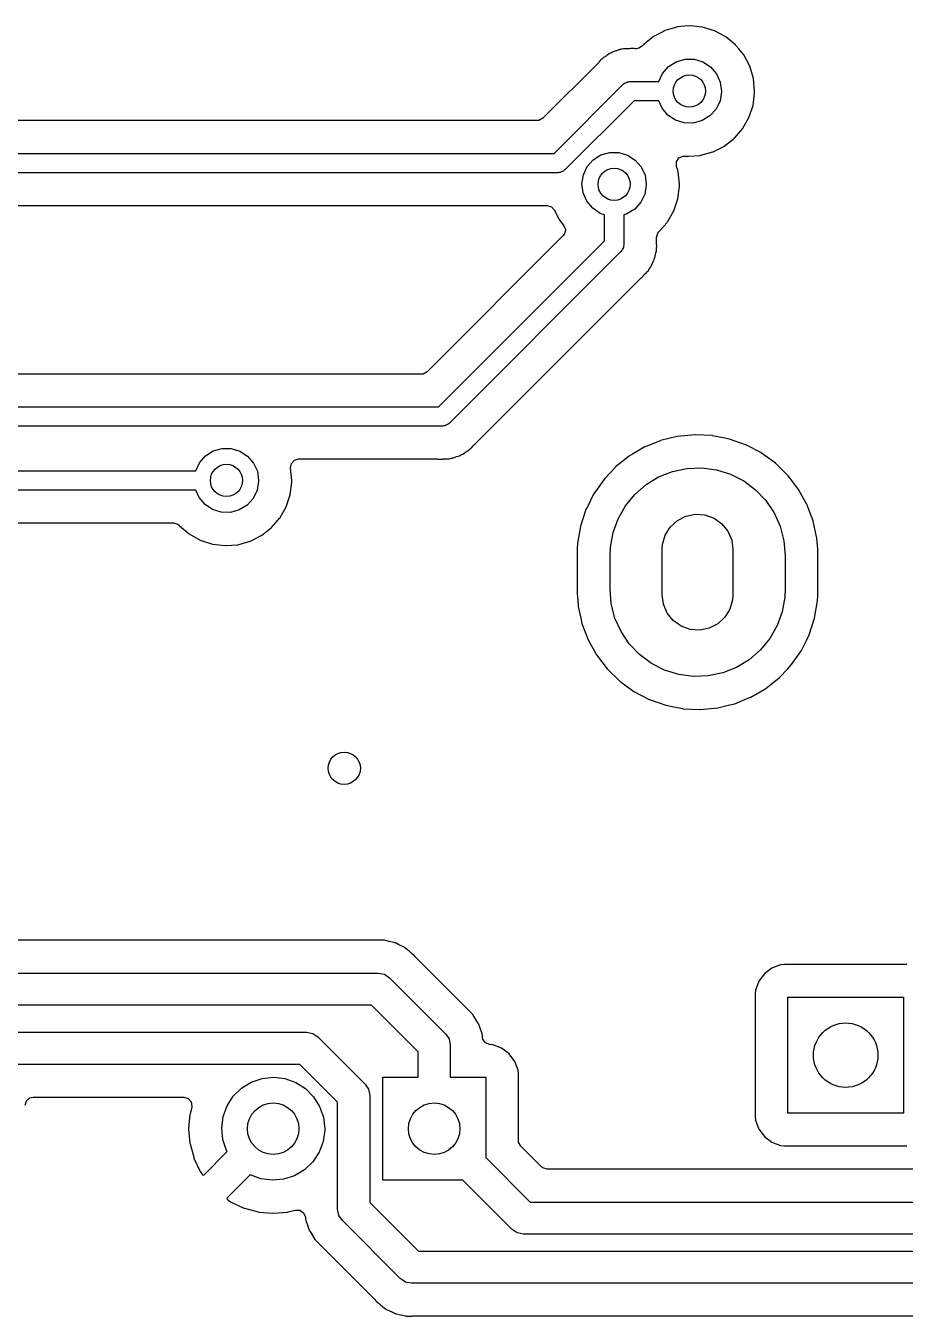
# Model space of a CAD drawing. Extents: x 123 to 292, y -246 to -33.
# Drawn here: x 217.69 to 231.34, y -225.3 to -205.26 of the extents above; entities that cross this region are included whole.
import ezdxf

# ---------------------------------------------------------------- set-up
doc = ezdxf.new("R2010")
doc.units = 0
doc.layers.add('BLACK', color=7, linetype='CONTINUOUS')

msp = doc.modelspace()

# ---------------------------------------------------------------- linework, layer by layer
at = {"layer": 'BLACK', "linetype": 'CONTINUOUS'}
for p, q in [((227.556, -205.362), (227.436, -205.425)), ((227.605, -205.337), (227.556, -205.362)), ((227.611, -205.334), (227.605, -205.337)), ((227.605, -205.337), (227.605, -205.337)), ((227.689, -205.311), (227.611, -205.334)), ((227.795, -205.28), (227.689, -205.311)), ((227.801, -205.278), (227.795, -205.28)), ((227.795, -205.28), (227.795, -205.28)), ((227.807, -205.277), (227.801, -205.278)), ((227.915, -205.268), (227.807, -205.277)), ((227.807, -205.277), (227.807, -205.277)), ((227.997, -205.26), (227.915, -205.268)), ((228.004, -205.261), (227.997, -205.26)), ((228.188, -205.28), (228.004, -205.261)), ((228.004, -205.261), (228.004, -205.261)), ((228.194, -205.281), (228.188, -205.28)), ((228.188, -205.28), (228.188, -205.28)), ((228.383, -205.339), (228.194, -205.281)), ((228.557, -205.433), (228.383, -205.339)), ((227.264, -205.57), (227.205, -205.609)), ((227.277, -205.554), (227.264, -205.57)), ((227.281, -205.549), (227.277, -205.554)), ((227.436, -205.425), (227.281, -205.549)), ((228.562, -205.437), (228.557, -205.433)), ((228.705, -205.555), (228.562, -205.437)), ((228.562, -205.437), (228.562, -205.437)), ((228.709, -205.559), (228.705, -205.555)), ((228.713, -205.564), (228.709, -205.559)), ((228.757, -205.618), (228.713, -205.564)), ((228.713, -205.564), (228.713, -205.564)), ((226.631, -205.777), (226.614, -205.79)), ((226.646, -205.764), (226.631, -205.777)), ((226.662, -205.749), (226.646, -205.764)), ((226.668, -205.745), (226.662, -205.749)), ((226.701, -205.725), (226.668, -205.745)), ((226.668, -205.745), (226.668, -205.745)), ((226.711, -205.719), (226.701, -205.725)), ((226.715, -205.716), (226.711, -205.719)), ((226.749, -205.692), (226.715, -205.716)), ((226.769, -205.684), (226.749, -205.692)), ((226.786, -205.675), (226.769, -205.684)), ((226.805, -205.664), (226.786, -205.675)), ((226.849, -205.651), (226.805, -205.664)), ((226.86, -205.648), (226.849, -205.651)), ((226.896, -205.633), (226.86, -205.648)), ((226.903, -205.631), (226.896, -205.633)), ((226.896, -205.633), (226.896, -205.633)), ((226.911, -205.63), (226.903, -205.631)), ((226.918, -205.629), (226.911, -205.63)), ((226.911, -205.63), (226.911, -205.63)), ((226.925, -205.628), (226.918, -205.629)), ((226.944, -205.624), (226.925, -205.628)), ((226.965, -205.618), (226.944, -205.624)), ((227.011, -205.616), (226.965, -205.618)), ((227.023, -205.615), (227.011, -205.616)), ((227.027, -205.615), (227.023, -205.615)), ((227.056, -205.615), (227.027, -205.615)), ((227.06, -205.615), (227.056, -205.615)), ((227.076, -205.614), (227.06, -205.615)), ((227.131, -205.613), (227.076, -205.614)), ((227.139, -205.614), (227.131, -205.613)), ((227.15, -205.615), (227.139, -205.614)), ((227.139, -205.614), (227.139, -205.614)), ((227.168, -205.615), (227.15, -205.615)), ((227.205, -205.609), (227.168, -205.615)), ((227.786, -205.817), (227.923, -205.778)), ((227.923, -205.778), (228.064, -205.779)), ((228.064, -205.779), (228.2, -205.82)), ((228.834, -205.713), (228.757, -205.618)), ((228.927, -205.887), (228.834, -205.713)), ((226.577, -205.834), (225.715, -206.696)), ((226.585, -205.825), (226.577, -205.834)), ((226.607, -205.798), (226.585, -205.825)), ((226.614, -205.79), (226.607, -205.798)), ((227.572, -205.999), (227.666, -205.893)), ((227.666, -205.893), (227.786, -205.817)), ((228.2, -205.82), (228.319, -205.897)), ((228.319, -205.897), (228.412, -206.004)), ((228.984, -206.077), (228.927, -205.887)), ((225.889, -207.241), (226.962, -206.167)), ((226.962, -206.167), (226.979, -206.157)), ((226.979, -206.157), (226.993, -206.143)), ((226.993, -206.143), (227.012, -206.138)), ((227.012, -206.138), (227.03, -206.129)), ((227.03, -206.129), (227.049, -206.129)), ((227.049, -206.129), (227.068, -206.123)), ((227.068, -206.123), (227.514, -206.123)), ((227.514, -206.123), (227.572, -205.999)), ((228.412, -206.004), (228.47, -206.133)), ((228.47, -206.133), (228.49, -206.273)), ((229.004, -206.273), (228.984, -206.077)), ((228.49, -206.286), (228.467, -206.425)), ((228.49, -206.273), (228.49, -206.286)), ((228.979, -206.498), (229.003, -206.302)), ((229.003, -206.302), (229.004, -206.273)), ((227.131, -206.423), (226.057, -207.497)), ((227.516, -206.423), (227.131, -206.423)), ((227.566, -206.538), (227.516, -206.423)), ((227.657, -206.646), (227.566, -206.538)), ((228.405, -206.553), (228.31, -206.658)), ((228.467, -206.425), (228.405, -206.553)), ((228.916, -206.686), (228.979, -206.498)), ((225.626, -206.732), (216.125, -206.732)), ((225.653, -206.73), (225.626, -206.732)), ((225.715, -206.696), (225.653, -206.73)), ((227.775, -206.725), (227.657, -206.646)), ((227.91, -206.767), (227.775, -206.725)), ((228.052, -206.77), (227.91, -206.767)), ((228.189, -206.732), (228.052, -206.77)), ((228.31, -206.658), (228.189, -206.732)), ((228.818, -206.858), (228.916, -206.686)), ((228.689, -207.007), (228.818, -206.858)), ((228.362, -207.215), (228.528, -207.132)), ((228.528, -207.132), (228.533, -207.129)), ((228.528, -207.132), (228.528, -207.132)), ((228.533, -207.129), (228.689, -207.007)), ((206.343, -207.241), (225.889, -207.241)), ((226.404, -207.447), (226.498, -207.34)), ((226.498, -207.34), (226.618, -207.265)), ((226.618, -207.265), (226.754, -207.226)), ((226.754, -207.226), (226.896, -207.227)), ((226.896, -207.227), (227.032, -207.267)), ((227.032, -207.267), (227.151, -207.344)), ((227.151, -207.344), (227.243, -207.452)), ((227.791, -207.372), (227.829, -207.312)), ((227.792, -207.443), (227.791, -207.372)), ((227.829, -207.312), (227.893, -207.282)), ((227.893, -207.282), (227.927, -207.282)), ((227.927, -207.282), (227.959, -207.285)), ((227.959, -207.285), (227.969, -207.287)), ((227.969, -207.287), (227.975, -207.286)), ((227.975, -207.286), (228.16, -207.272)), ((227.975, -207.286), (227.975, -207.286)), ((228.16, -207.272), (228.166, -207.271)), ((228.16, -207.272), (228.16, -207.272)), ((228.166, -207.271), (228.357, -207.218)), ((228.357, -207.218), (228.362, -207.215)), ((228.362, -207.215), (228.362, -207.215)), ((225.951, -207.541), (206.344, -207.541)), ((225.97, -207.536), (225.951, -207.541)), ((225.99, -207.536), (225.97, -207.536)), ((226.007, -207.526), (225.99, -207.536)), ((226.026, -207.521), (226.007, -207.526)), ((226.04, -207.507), (226.026, -207.521)), ((226.057, -207.497), (226.04, -207.507)), ((226.322, -207.715), (226.344, -207.575)), ((226.344, -207.575), (226.404, -207.447)), ((227.243, -207.452), (227.302, -207.581)), ((227.302, -207.581), (227.322, -207.721)), ((227.81, -207.503), (227.792, -207.443)), ((227.816, -207.524), (227.81, -207.503)), ((227.835, -207.721), (227.816, -207.524)), ((226.34, -207.856), (226.322, -207.715)), ((227.322, -207.733), (227.298, -207.873)), ((227.322, -207.721), (227.322, -207.733)), ((227.81, -207.946), (227.835, -207.749)), ((227.835, -207.749), (227.835, -207.721)), ((226.398, -207.985), (226.34, -207.856)), ((227.298, -207.873), (227.237, -208.001)), ((227.748, -208.133), (227.81, -207.946)), ((206.689, -208.049), (225.78, -208.049)), ((225.78, -208.049), (225.848, -208.07)), ((225.848, -208.07), (225.892, -208.118)), ((225.892, -208.118), (225.958, -208.247)), ((226.489, -208.094), (226.398, -207.985)), ((226.607, -208.172), (226.489, -208.094)), ((226.672, -208.193), (226.607, -208.172)), ((227.021, -208.18), (226.972, -208.193)), ((227.141, -208.106), (227.021, -208.18)), ((227.237, -208.001), (227.141, -208.106)), ((227.65, -208.305), (227.748, -208.133)), ((225.958, -208.247), (225.97, -208.27)), ((225.97, -208.27), (226.011, -208.322)), ((226.011, -208.322), (226.038, -208.356)), ((226.038, -208.356), (226.065, -208.422)), ((226.672, -208.599), (226.672, -208.193)), ((226.972, -208.193), (226.972, -208.661)), ((227.521, -208.455), (227.638, -208.32)), ((227.638, -208.32), (227.646, -208.31)), ((227.646, -208.31), (227.65, -208.305)), ((227.646, -208.31), (227.646, -208.31)), ((226.028, -208.523), (223.919, -210.633)), ((226.052, -208.491), (226.028, -208.523)), ((226.065, -208.422), (226.052, -208.491)), ((227.48, -208.547), (227.501, -208.479)), ((227.48, -208.624), (227.48, -208.547)), ((227.501, -208.479), (227.518, -208.457)), ((227.518, -208.457), (227.521, -208.455)), ((224.093, -211.178), (226.672, -208.599)), ((226.928, -208.767), (224.261, -211.434)), ((226.938, -208.75), (226.928, -208.767)), ((226.952, -208.736), (226.938, -208.75)), ((226.957, -208.717), (226.952, -208.736)), ((226.967, -208.7), (226.957, -208.717)), ((226.972, -208.661), (226.967, -208.68)), ((226.967, -208.68), (226.967, -208.7)), ((227.469, -208.789), (227.479, -208.752)), ((227.479, -208.752), (227.48, -208.744)), ((227.481, -208.636), (227.48, -208.624)), ((227.48, -208.723), (227.482, -208.703)), ((227.48, -208.744), (227.48, -208.723)), ((227.485, -208.682), (227.481, -208.636)), ((227.482, -208.703), (227.484, -208.69)), ((227.484, -208.69), (227.485, -208.682)), ((227.396, -208.992), (227.412, -208.956)), ((227.412, -208.956), (227.417, -208.946)), ((227.417, -208.946), (227.435, -208.912)), ((227.435, -208.912), (227.439, -208.905)), ((227.435, -208.912), (227.435, -208.912)), ((227.439, -208.905), (227.444, -208.885)), ((227.444, -208.885), (227.451, -208.866)), ((227.451, -208.866), (227.459, -208.846)), ((227.459, -208.846), (227.467, -208.801)), ((227.467, -208.801), (227.469, -208.789)), ((224.647, -211.767), (227.23, -209.185)), ((227.23, -209.185), (227.238, -209.177)), ((227.238, -209.177), (227.245, -209.172)), ((227.238, -209.177), (227.238, -209.177)), ((227.245, -209.172), (227.294, -209.121)), ((227.294, -209.121), (227.296, -209.118)), ((227.296, -209.118), (227.317, -209.097)), ((227.317, -209.097), (227.32, -209.094)), ((227.32, -209.094), (227.327, -209.085)), ((227.327, -209.085), (227.354, -209.057)), ((227.354, -209.057), (227.359, -209.051)), ((227.359, -209.051), (227.363, -209.044)), ((227.363, -209.044), (227.369, -209.032)), ((227.369, -209.032), (227.38, -209.016)), ((227.38, -209.016), (227.388, -209.005)), ((227.388, -209.005), (227.393, -208.999)), ((227.393, -208.999), (227.396, -208.992)), ((223.83, -210.669), (206.844, -210.669)), ((223.857, -210.667), (223.83, -210.669)), ((223.919, -210.633), (223.857, -210.667)), ((206.495, -211.178), (224.093, -211.178)), ((224.155, -211.478), (206.496, -211.478)), ((224.174, -211.473), (224.155, -211.478)), ((224.194, -211.473), (224.174, -211.473)), ((224.211, -211.463), (224.194, -211.473)), ((224.23, -211.458), (224.211, -211.463)), ((224.244, -211.444), (224.23, -211.458)), ((224.261, -211.434), (224.244, -211.444)), ((224.609, -211.812), (224.639, -211.776)), ((224.639, -211.776), (224.647, -211.767)), ((227.538, -211.703), (227.295, -211.801)), ((227.542, -211.701), (227.538, -211.703)), ((227.538, -211.703), (227.538, -211.703)), ((227.671, -211.67), (227.542, -211.701)), ((227.801, -211.638), (227.671, -211.67)), ((227.806, -211.637), (227.801, -211.638)), ((227.801, -211.638), (227.801, -211.638)), ((228.075, -211.611), (227.806, -211.637)), ((228.08, -211.611), (228.075, -211.611)), ((228.342, -211.624), (228.08, -211.611)), ((228.08, -211.611), (228.08, -211.611)), ((228.346, -211.624), (228.342, -211.624)), ((228.342, -211.624), (228.342, -211.624)), ((228.351, -211.625), (228.346, -211.624)), ((228.514, -211.658), (228.351, -211.625)), ((228.351, -211.625), (228.351, -211.625)), ((228.612, -211.677), (228.514, -211.658)), ((228.686, -211.703), (228.612, -211.677)), ((228.864, -211.766), (228.686, -211.703)), ((228.868, -211.767), (228.864, -211.766)), ((228.864, -211.766), (228.864, -211.766)), ((229.108, -211.893), (228.868, -211.767)), ((220.384, -212.044), (220.478, -211.938)), ((220.478, -211.938), (220.598, -211.862)), ((220.598, -211.862), (220.734, -211.823)), ((220.734, -211.823), (220.876, -211.824)), ((220.876, -211.824), (221.012, -211.865)), ((221.012, -211.865), (221.131, -211.942)), ((221.131, -211.942), (221.223, -212.049)), ((221.859, -212.004), (221.922, -211.986)), ((221.922, -211.986), (224.073, -211.986)), ((224.073, -211.986), (224.085, -211.987)), ((224.085, -211.987), (224.085, -211.987)), ((224.085, -211.987), (224.093, -211.989)), ((224.093, -211.989), (224.163, -211.987)), ((224.163, -211.987), (224.167, -211.986)), ((224.167, -211.986), (224.196, -211.986)), ((224.196, -211.986), (224.201, -211.986)), ((224.201, -211.986), (224.213, -211.985)), ((224.213, -211.985), (224.259, -211.984)), ((224.259, -211.984), (224.279, -211.978)), ((224.279, -211.978), (224.299, -211.974)), ((224.299, -211.974), (224.306, -211.973)), ((224.306, -211.973), (224.312, -211.972)), ((224.312, -211.972), (224.32, -211.971)), ((224.312, -211.972), (224.312, -211.972)), ((224.32, -211.971), (224.327, -211.968)), ((224.327, -211.968), (224.363, -211.954)), ((224.327, -211.968), (224.327, -211.968)), ((224.363, -211.954), (224.374, -211.95)), ((224.374, -211.95), (224.419, -211.937)), ((224.419, -211.937), (224.437, -211.926)), ((224.437, -211.926), (224.455, -211.918)), ((224.455, -211.918), (224.475, -211.91)), ((224.475, -211.91), (224.512, -211.882)), ((224.512, -211.882), (224.522, -211.876)), ((224.522, -211.876), (224.555, -211.856)), ((224.555, -211.856), (224.562, -211.852)), ((224.555, -211.856), (224.555, -211.856)), ((224.562, -211.852), (224.577, -211.837)), ((224.577, -211.837), (224.592, -211.824)), ((224.592, -211.824), (224.603, -211.817)), ((224.603, -211.817), (224.609, -211.812)), ((227.057, -211.94), (226.845, -212.109)), ((227.069, -211.933), (227.057, -211.94)), ((227.109, -211.91), (227.069, -211.933)), ((227.291, -211.803), (227.109, -211.91)), ((227.295, -211.801), (227.291, -211.803)), ((229.112, -211.896), (229.108, -211.893)), ((229.284, -212.022), (229.112, -211.896)), ((205.497, -212.169), (220.326, -212.169)), ((220.326, -212.169), (220.384, -212.044)), ((221.223, -212.049), (221.282, -212.178)), ((221.282, -212.178), (221.302, -212.319)), ((221.797, -212.125), (221.81, -212.055)), ((221.816, -212.319), (221.797, -212.125)), ((221.81, -212.055), (221.859, -212.004)), ((226.842, -212.113), (226.679, -212.287)), ((226.845, -212.109), (226.842, -212.113)), ((227.513, -212.266), (227.727, -212.181)), ((227.727, -212.181), (227.952, -212.134)), ((227.952, -212.134), (228.182, -212.126)), ((228.182, -212.126), (228.41, -212.156)), ((228.41, -212.156), (228.63, -212.224)), ((229.327, -212.053), (229.284, -212.022)), ((229.521, -212.243), (229.327, -212.053)), ((221.302, -212.331), (221.279, -212.471)), ((221.302, -212.319), (221.302, -212.331)), ((221.79, -212.543), (221.815, -212.347)), ((221.815, -212.347), (221.816, -212.319)), ((226.66, -212.308), (226.505, -212.53)), ((226.679, -212.287), (226.66, -212.308)), ((227.143, -212.536), (227.317, -212.385)), ((227.317, -212.385), (227.513, -212.266)), ((228.63, -212.224), (228.835, -212.328)), ((228.835, -212.328), (229.019, -212.465)), ((229.524, -212.246), (229.521, -212.243)), ((229.582, -212.322), (229.524, -212.246)), ((229.524, -212.246), (229.524, -212.246)), ((229.686, -212.458), (229.582, -212.322)), ((220.327, -212.469), (205.435, -212.469)), ((220.378, -212.583), (220.327, -212.469)), ((220.469, -212.691), (220.378, -212.583)), ((221.279, -212.471), (221.217, -212.598)), ((221.728, -212.731), (221.79, -212.543)), ((226.503, -212.534), (226.406, -212.731)), ((226.505, -212.53), (226.503, -212.534)), ((226.503, -212.534), (226.503, -212.534)), ((226.997, -212.714), (227.143, -212.536)), ((229.019, -212.465), (229.178, -212.632)), ((229.817, -212.695), (229.686, -212.458)), ((220.587, -212.77), (220.469, -212.691)), ((220.722, -212.812), (220.587, -212.77)), ((221.001, -212.777), (220.864, -212.815)), ((221.122, -212.703), (221.001, -212.777)), ((221.217, -212.598), (221.122, -212.703)), ((221.63, -212.903), (221.728, -212.731)), ((226.385, -212.773), (226.3, -213.031)), ((226.406, -212.731), (226.385, -212.773)), ((226.883, -212.914), (226.997, -212.714)), ((229.178, -212.632), (229.306, -212.823)), ((229.819, -212.699), (229.817, -212.695)), ((229.837, -212.747), (229.819, -212.699)), ((229.819, -212.699), (229.819, -212.699)), ((229.913, -212.949), (229.837, -212.747)), ((205.472, -212.977), (219.977, -212.977)), ((219.977, -212.977), (220.045, -212.997)), ((220.864, -212.815), (220.722, -212.812)), ((221.501, -213.052), (221.605, -212.932)), ((221.605, -212.932), (221.626, -212.907)), ((221.626, -212.907), (221.63, -212.903)), ((221.626, -212.907), (221.626, -212.907)), ((226.805, -213.13), (226.883, -212.914)), ((227.694, -213.043), (227.804, -212.942)), ((227.804, -212.942), (227.937, -212.875)), ((227.937, -212.875), (228.083, -212.845)), ((228.083, -212.845), (228.232, -212.856)), ((228.232, -212.856), (228.373, -212.907)), ((228.373, -212.907), (228.495, -212.993)), ((228.495, -212.993), (228.588, -213.109)), ((229.306, -212.823), (229.401, -213.032)), ((229.914, -212.953), (229.913, -212.949)), ((229.962, -213.17), (229.914, -212.953)), ((229.914, -212.953), (229.914, -212.953)), ((220.045, -212.997), (220.067, -213.016)), ((220.067, -213.016), (220.069, -213.018)), ((220.069, -213.018), (220.073, -213.023)), ((220.073, -213.023), (220.224, -213.151)), ((220.224, -213.151), (220.396, -213.247)), ((221.174, -213.261), (221.34, -213.177)), ((221.34, -213.177), (221.345, -213.174)), ((221.34, -213.177), (221.34, -213.177)), ((221.345, -213.174), (221.501, -213.052)), ((226.299, -213.035), (226.259, -213.265)), ((226.3, -213.031), (226.299, -213.035)), ((226.299, -213.035), (226.299, -213.035)), ((226.764, -213.356), (226.805, -213.13)), ((227.574, -213.314), (227.616, -213.17)), ((227.616, -213.17), (227.694, -213.043)), ((228.588, -213.109), (228.648, -213.246)), ((229.401, -213.032), (229.459, -213.255)), ((229.972, -213.214), (229.962, -213.17)), ((220.396, -213.247), (220.585, -213.308)), ((220.585, -213.308), (220.781, -213.332)), ((220.781, -213.332), (220.787, -213.331)), ((220.787, -213.331), (220.972, -213.317)), ((220.787, -213.331), (220.787, -213.331)), ((220.972, -213.317), (220.972, -213.317)), ((220.972, -213.317), (220.978, -213.317)), ((220.978, -213.317), (221.169, -213.263)), ((221.169, -213.263), (221.174, -213.261)), ((221.174, -213.261), (221.174, -213.261)), ((226.254, -213.298), (226.249, -213.384)), ((226.249, -213.384), (226.249, -214.073)), ((226.259, -213.265), (226.254, -213.298)), ((226.758, -213.484), (226.764, -213.356)), ((227.568, -213.394), (227.574, -213.314)), ((227.568, -214.094), (227.568, -213.394)), ((228.648, -213.246), (228.668, -213.394)), ((228.668, -213.394), (228.668, -214.094)), ((229.459, -213.255), (229.478, -213.484)), ((229.972, -213.218), (229.972, -213.214)), ((229.984, -213.385), (229.972, -213.218)), ((229.986, -213.415), (229.984, -213.385)), ((226.758, -214.004), (226.758, -213.484)), ((229.478, -213.484), (229.478, -214.004)), ((229.986, -214.104), (229.986, -213.415)), ((226.249, -214.073), (226.25, -214.075)), ((226.25, -214.075), (226.25, -214.075)), ((226.25, -214.075), (226.258, -214.186)), ((226.258, -214.186), (226.264, -214.274)), ((226.777, -214.233), (226.758, -214.004)), ((227.588, -214.242), (227.568, -214.094)), ((228.662, -214.174), (228.62, -214.318)), ((228.668, -214.094), (228.662, -214.174)), ((229.472, -214.132), (229.431, -214.358)), ((229.478, -214.004), (229.472, -214.132)), ((229.936, -214.457), (229.982, -214.19)), ((229.982, -214.19), (229.986, -214.104)), ((226.264, -214.274), (226.265, -214.279)), ((226.265, -214.279), (226.265, -214.279)), ((226.265, -214.279), (226.304, -214.457)), ((226.835, -214.456), (226.777, -214.233)), ((227.648, -214.379), (227.588, -214.242)), ((227.741, -214.495), (227.648, -214.379)), ((228.62, -214.318), (228.542, -214.445)), ((229.431, -214.358), (229.353, -214.574)), ((226.304, -214.457), (226.323, -214.539)), ((226.323, -214.539), (226.419, -214.793)), ((226.93, -214.665), (226.835, -214.456)), ((227.863, -214.581), (227.741, -214.495)), ((228.004, -214.632), (227.863, -214.581)), ((228.432, -214.546), (228.299, -214.613)), ((228.542, -214.445), (228.432, -214.546)), ((229.353, -214.574), (229.239, -214.774)), ((229.851, -214.715), (229.936, -214.457)), ((226.419, -214.793), (226.55, -215.03)), ((227.058, -214.856), (226.93, -214.665)), ((228.153, -214.643), (228.004, -214.632)), ((228.299, -214.613), (228.153, -214.643)), ((229.239, -214.774), (229.093, -214.952)), ((229.731, -214.958), (229.813, -214.793)), ((229.813, -214.793), (229.849, -214.719)), ((229.849, -214.719), (229.851, -214.715)), ((229.849, -214.719), (229.849, -214.719)), ((227.217, -215.023), (227.058, -214.856)), ((229.093, -214.952), (228.919, -215.103)), ((229.576, -215.18), (229.731, -214.958)), ((226.55, -215.03), (226.715, -215.245)), ((227.401, -215.16), (227.217, -215.023)), ((227.606, -215.264), (227.401, -215.16)), ((228.919, -215.103), (228.723, -215.222)), ((229.512, -215.249), (229.573, -215.184)), ((229.573, -215.184), (229.576, -215.18)), ((229.573, -215.184), (229.573, -215.184)), ((226.715, -215.245), (226.909, -215.435)), ((227.826, -215.332), (227.606, -215.264)), ((228.054, -215.362), (227.826, -215.332)), ((228.284, -215.354), (228.054, -215.362)), ((228.509, -215.307), (228.284, -215.354)), ((228.723, -215.222), (228.509, -215.307)), ((229.179, -215.548), (229.391, -215.379)), ((229.391, -215.379), (229.512, -215.249)), ((226.909, -215.435), (227.128, -215.595)), ((227.128, -215.595), (227.368, -215.721)), ((228.945, -215.685), (229.179, -215.548)), ((227.368, -215.721), (227.372, -215.722)), ((227.372, -215.722), (227.372, -215.722)), ((227.372, -215.722), (227.505, -215.769)), ((227.505, -215.769), (227.624, -215.811)), ((228.595, -215.811), (228.694, -215.787)), ((228.694, -215.787), (228.853, -215.722)), ((228.853, -215.722), (228.941, -215.687)), ((228.941, -215.687), (228.945, -215.685)), ((228.941, -215.687), (228.941, -215.687)), ((227.624, -215.811), (227.722, -215.83)), ((227.722, -215.83), (227.885, -215.863)), ((227.885, -215.863), (227.885, -215.863)), ((227.885, -215.863), (227.89, -215.864)), ((227.89, -215.864), (227.894, -215.864)), ((227.894, -215.864), (227.894, -215.864)), ((227.894, -215.864), (228.156, -215.877)), ((228.156, -215.877), (228.156, -215.877)), ((228.156, -215.877), (228.161, -215.877)), ((228.161, -215.877), (228.43, -215.851)), ((228.43, -215.851), (228.435, -215.85)), ((228.435, -215.85), (228.595, -215.811)), ((228.435, -215.85), (228.435, -215.85)), ((223.147, -219.459), (216.532, -219.459)), ((223.15, -219.459), (223.147, -219.459)), ((223.161, -219.459), (223.15, -219.459)), ((223.227, -219.457), (223.161, -219.459)), ((223.235, -219.459), (223.227, -219.457)), ((223.239, -219.459), (223.235, -219.459)), ((223.243, -219.459), (223.239, -219.459)), ((223.248, -219.46), (223.243, -219.459)), ((223.243, -219.459), (223.243, -219.459)), ((223.254, -219.46), (223.248, -219.46)), ((223.248, -219.46), (223.248, -219.46)), ((223.325, -219.478), (223.254, -219.46)), ((223.329, -219.479), (223.325, -219.478)), ((223.401, -219.493), (223.329, -219.479)), ((223.407, -219.496), (223.401, -219.493)), ((223.413, -219.498), (223.407, -219.496)), ((223.419, -219.5), (223.413, -219.498)), ((223.426, -219.502), (223.419, -219.5)), ((223.491, -219.535), (223.426, -219.502)), ((223.495, -219.537), (223.491, -219.535)), ((223.561, -219.568), (223.495, -219.537)), ((223.567, -219.573), (223.561, -219.568)), ((223.572, -219.576), (223.567, -219.573)), ((223.577, -219.579), (223.572, -219.576)), ((223.583, -219.583), (223.577, -219.579)), ((223.589, -219.587), (223.583, -219.583)), ((223.639, -219.63), (223.589, -219.587)), ((223.589, -219.587), (223.589, -219.587)), ((223.642, -219.633), (223.639, -219.63)), ((223.654, -219.642), (223.642, -219.633)), ((223.665, -219.65), (223.654, -219.642)), ((223.67, -219.656), (223.665, -219.65)), ((223.678, -219.663), (223.67, -219.656)), ((223.712, -219.692), (223.678, -219.663)), ((223.718, -219.697), (223.712, -219.692)), ((223.712, -219.692), (223.712, -219.692)), ((223.722, -219.703), (223.718, -219.697)), ((223.731, -219.715), (223.722, -219.703)), ((223.722, -219.703), (223.722, -219.703)), ((223.743, -219.729), (223.731, -219.715)), ((224.555, -220.541), (223.743, -219.729)), ((192.144, -219.968), (223.159, -219.968)), ((223.159, -219.968), (223.255, -219.987)), ((223.255, -219.987), (223.336, -220.041)), ((229.155, -219.981), (229.067, -220.097)), ((229.271, -219.893), (229.155, -219.981)), ((229.408, -219.842), (229.271, -219.893)), ((229.47, -219.835), (229.408, -219.842)), ((231.366, -219.835), (229.47, -219.835)), ((223.336, -220.041), (224.205, -220.91)), ((229.067, -220.097), (229.016, -220.234)), ((229.016, -220.234), (229.01, -220.296)), ((229.01, -220.296), (229.01, -222.192)), ((229.518, -222.144), (229.518, -220.344)), ((229.518, -220.344), (231.318, -220.344)), ((231.318, -220.344), (231.318, -222.144)), ((223.056, -220.468), (192.224, -220.468)), ((223.778, -221.19), (223.056, -220.468)), ((224.558, -220.543), (224.555, -220.541)), ((224.609, -220.592), (224.558, -220.543)), ((224.614, -220.597), (224.609, -220.592)), ((224.609, -220.592), (224.609, -220.592)), ((224.618, -220.603), (224.614, -220.597)), ((224.621, -220.606), (224.618, -220.603)), ((224.623, -220.609), (224.621, -220.606)), ((224.631, -220.617), (224.623, -220.609)), ((224.623, -220.609), (224.623, -220.609)), ((224.634, -220.622), (224.631, -220.617)), ((224.668, -220.68), (224.634, -220.622)), ((224.634, -220.622), (224.634, -220.622)), ((224.671, -220.684), (224.668, -220.68)), ((224.711, -220.745), (224.671, -220.684)), ((224.713, -220.751), (224.711, -220.745)), ((224.716, -220.757), (224.713, -220.751)), ((224.719, -220.762), (224.716, -220.757)), ((224.722, -220.769), (224.719, -220.762)), ((224.725, -220.776), (224.722, -220.769)), ((224.745, -220.838), (224.725, -220.776)), ((224.725, -220.776), (224.725, -220.776)), ((215.118, -220.887), (222.046, -220.887)), ((222.046, -220.887), (222.141, -220.906)), ((222.141, -220.906), (222.222, -220.96)), ((222.222, -220.96), (222.955, -221.693)), ((224.205, -220.91), (224.205, -220.91)), ((224.205, -220.91), (224.259, -220.991)), ((224.259, -220.991), (224.278, -221.087)), ((224.746, -220.842), (224.745, -220.838)), ((224.771, -220.911), (224.746, -220.842)), ((224.772, -220.918), (224.771, -220.911)), ((224.773, -220.924), (224.772, -220.918)), ((224.775, -220.93), (224.773, -220.924)), ((224.777, -220.937), (224.775, -220.93)), ((224.777, -220.944), (224.777, -220.937)), ((224.779, -220.965), (224.777, -220.944)), ((224.777, -220.944), (224.777, -220.944)), ((224.785, -220.994), (224.779, -220.965)), ((224.826, -221.052), (224.785, -220.994)), ((223.778, -221.587), (223.778, -221.19)), ((224.278, -221.087), (224.278, -221.587)), ((224.891, -221.08), (224.826, -221.052)), ((224.895, -221.08), (224.891, -221.08)), ((224.93, -221.084), (224.895, -221.08)), ((224.938, -221.085), (224.93, -221.084)), ((224.93, -221.084), (224.93, -221.084)), ((225.075, -221.136), (224.938, -221.085)), ((225.191, -221.223), (225.075, -221.136)), ((221.942, -221.387), (215.221, -221.387)), ((222.528, -221.973), (221.942, -221.387)), ((225.279, -221.34), (225.191, -221.223)), ((225.33, -221.476), (225.279, -221.34)), ((221.187, -221.663), (221.356, -221.605)), ((221.356, -221.605), (221.534, -221.587)), ((221.534, -221.587), (221.711, -221.608)), ((221.711, -221.608), (221.879, -221.667)), ((223.228, -223.186), (223.228, -221.587)), ((223.228, -221.587), (223.778, -221.587)), ((224.278, -221.587), (224.828, -221.587)), ((224.828, -221.587), (224.828, -222.833)), ((225.337, -221.538), (225.33, -221.476)), ((225.337, -222.57), (225.337, -221.538)), ((220.908, -221.881), (221.035, -221.756)), ((221.035, -221.756), (221.187, -221.663)), ((221.879, -221.667), (222.029, -221.763)), ((222.029, -221.763), (222.155, -221.89)), ((222.955, -221.693), (223.009, -221.774)), ((223.009, -221.774), (223.028, -221.87)), ((217.676, -222.021), (217.696, -221.953)), ((217.696, -221.953), (217.75, -221.907)), ((217.75, -221.907), (217.802, -221.895)), ((217.802, -221.895), (220.141, -221.895)), ((220.141, -221.895), (220.209, -221.915)), ((220.209, -221.915), (220.256, -221.969)), ((220.256, -221.969), (220.266, -222.039)), ((220.811, -222.031), (220.908, -221.881)), ((222.155, -221.89), (222.249, -222.041)), ((222.528, -223.636), (222.528, -221.973)), ((223.028, -221.87), (223.028, -223.532)), ((220.234, -222.164), (220.215, -222.381)), ((220.236, -222.153), (220.234, -222.164)), ((220.263, -222.054), (220.236, -222.153)), ((220.266, -222.039), (220.263, -222.054)), ((220.728, -222.375), (220.75, -222.198)), ((220.75, -222.198), (220.811, -222.031)), ((222.249, -222.041), (222.308, -222.209)), ((222.308, -222.209), (222.328, -222.386)), ((229.01, -222.192), (229.016, -222.254)), ((231.318, -222.144), (229.518, -222.144)), ((220.215, -222.381), (220.215, -222.392)), ((220.215, -222.392), (220.234, -222.609)), ((220.745, -222.553), (220.728, -222.375)), ((222.328, -222.409), (222.303, -222.585)), ((222.328, -222.386), (222.328, -222.409)), ((229.016, -222.254), (229.067, -222.391)), ((229.067, -222.391), (229.155, -222.507)), ((220.234, -222.609), (220.236, -222.62)), ((220.802, -222.722), (220.745, -222.553)), ((222.303, -222.585), (222.24, -222.752)), ((225.339, -222.597), (225.337, -222.57)), ((225.373, -222.659), (225.339, -222.597)), ((229.155, -222.507), (229.271, -222.595)), ((229.271, -222.595), (229.408, -222.646)), ((220.236, -222.62), (220.293, -222.83)), ((220.454, -223.101), (220.814, -222.742)), ((220.814, -222.742), (220.802, -222.722)), ((222.24, -222.752), (222.141, -222.901)), ((225.693, -222.979), (225.373, -222.659)), ((229.408, -222.646), (229.47, -222.653)), ((229.47, -222.653), (231.366, -222.653)), ((220.293, -222.83), (220.297, -222.841)), ((220.297, -222.841), (220.389, -223.038)), ((222.141, -222.901), (222.012, -223.024)), ((224.828, -222.833), (225.519, -223.524)), ((225.714, -222.995), (225.693, -222.979)), ((225.782, -223.016), (225.714, -222.995)), ((220.389, -223.038), (220.394, -223.048)), ((220.394, -223.048), (220.431, -223.1)), ((220.431, -223.1), (220.441, -223.108)), ((220.441, -223.108), (220.454, -223.101)), ((221.172, -223.102), (220.813, -223.461)), ((221.334, -223.163), (221.172, -223.102)), ((221.511, -223.186), (221.334, -223.163)), ((221.689, -223.17), (221.511, -223.186)), ((221.858, -223.115), (221.689, -223.17)), ((222.012, -223.024), (221.858, -223.115)), ((224.474, -223.186), (223.228, -223.186)), ((225.239, -223.951), (224.474, -223.186)), ((233.454, -223.016), (225.782, -223.016)), ((220.813, -223.461), (220.806, -223.473)), ((220.806, -223.473), (220.816, -223.485)), ((220.816, -223.485), (220.867, -223.52)), ((220.867, -223.52), (220.876, -223.526)), ((220.876, -223.526), (221.074, -223.618)), ((223.028, -223.532), (223.782, -224.286)), ((225.519, -223.524), (261.671, -223.524)), ((221.074, -223.618), (221.084, -223.622)), ((221.084, -223.622), (221.295, -223.678)), ((221.295, -223.678), (221.305, -223.68)), ((221.305, -223.68), (221.523, -223.699)), ((221.523, -223.699), (221.533, -223.699)), ((221.533, -223.699), (221.751, -223.68)), ((221.751, -223.68), (221.761, -223.678)), ((221.761, -223.678), (221.869, -223.649)), ((221.869, -223.649), (221.94, -223.651)), ((221.94, -223.651), (221.999, -223.691)), ((221.999, -223.691), (222.028, -223.761)), ((222.028, -223.761), (222.029, -223.777)), ((222.029, -223.777), (222.03, -223.786)), ((222.03, -223.786), (222.032, -223.793)), ((222.032, -223.793), (222.033, -223.799)), ((222.033, -223.799), (222.034, -223.804)), ((222.034, -223.804), (222.035, -223.812)), ((222.035, -223.812), (222.06, -223.88)), ((222.548, -223.732), (222.528, -223.636)), ((222.602, -223.813), (222.548, -223.732)), ((223.502, -224.713), (222.602, -223.813)), ((222.06, -223.88), (222.062, -223.884)), ((222.062, -223.884), (222.082, -223.947)), ((222.082, -223.947), (222.084, -223.954)), ((222.084, -223.954), (222.088, -223.96)), ((222.088, -223.96), (222.09, -223.966)), ((222.09, -223.966), (222.093, -223.971)), ((222.093, -223.971), (222.096, -223.978)), ((222.096, -223.978), (222.1, -223.984)), ((222.1, -223.984), (222.1, -223.984)), ((222.1, -223.984), (222.136, -224.039)), ((225.317, -224.003), (225.239, -223.951)), ((225.239, -223.951), (225.239, -223.951)), ((225.32, -224.005), (225.317, -224.003)), ((225.415, -224.024), (225.32, -224.005)), ((222.136, -224.039), (222.138, -224.043)), ((222.138, -224.043), (222.176, -224.105)), ((222.176, -224.105), (222.18, -224.109)), ((222.18, -224.109), (222.18, -224.109)), ((222.18, -224.109), (222.183, -224.113)), ((222.183, -224.113), (222.183, -224.114)), ((222.183, -224.114), (222.186, -224.117)), ((222.186, -224.117), (222.189, -224.12)), ((222.189, -224.12), (222.193, -224.126)), ((222.193, -224.126), (222.198, -224.131)), ((222.198, -224.131), (222.249, -224.179)), ((222.249, -224.179), (222.251, -224.182)), ((222.251, -224.182), (223.095, -225.025)), ((261.567, -224.024), (225.415, -224.024)), ((223.782, -224.286), (259.994, -224.286)), ((223.533, -224.734), (223.502, -224.713)), ((223.502, -224.713), (223.502, -224.713)), ((223.583, -224.767), (223.533, -224.734)), ((223.678, -224.786), (223.583, -224.767)), ((259.891, -224.786), (223.678, -224.786)), ((223.678, -224.786), (223.678, -224.786)), ((223.095, -225.025), (223.107, -225.039)), ((223.107, -225.039), (223.116, -225.051)), ((223.116, -225.051), (223.116, -225.051)), ((223.116, -225.051), (223.12, -225.057)), ((223.12, -225.057), (223.126, -225.062)), ((223.126, -225.062), (223.126, -225.062)), ((223.126, -225.062), (223.16, -225.091)), ((223.16, -225.091), (223.168, -225.098)), ((223.168, -225.098), (223.173, -225.104)), ((223.173, -225.104), (223.176, -225.106)), ((223.176, -225.106), (223.176, -225.106)), ((223.176, -225.106), (223.196, -225.121)), ((223.196, -225.121), (223.199, -225.124)), ((223.199, -225.124), (223.221, -225.143)), ((223.221, -225.143), (223.255, -225.171)), ((223.255, -225.171), (223.261, -225.175)), ((223.261, -225.175), (223.266, -225.178)), ((223.266, -225.178), (223.271, -225.181)), ((223.271, -225.181), (223.277, -225.186)), ((223.277, -225.186), (223.343, -225.217)), ((223.343, -225.217), (223.347, -225.219)), ((223.347, -225.219), (223.412, -225.252)), ((223.412, -225.252), (223.419, -225.254)), ((223.419, -225.254), (223.425, -225.256)), ((223.425, -225.256), (223.431, -225.258)), ((223.431, -225.258), (223.437, -225.261)), ((223.437, -225.261), (223.509, -225.275)), ((223.509, -225.275), (223.513, -225.276)), ((223.513, -225.276), (223.584, -225.294)), ((223.584, -225.294), (223.59, -225.294)), ((223.59, -225.294), (223.59, -225.294)), ((223.59, -225.294), (223.595, -225.294)), ((223.595, -225.294), (223.595, -225.295)), ((223.595, -225.295), (223.599, -225.295)), ((223.599, -225.295), (223.603, -225.295)), ((223.603, -225.295), (223.611, -225.297)), ((223.611, -225.297), (223.688, -225.295)), ((223.688, -225.295), (223.691, -225.294)), ((223.691, -225.294), (259.628, -225.294))]:
    msp.add_line(p, q, dxfattribs=at)
at = {"layer": 'BLACK'}
for centre, radius in [((227.99, -206.273), 0.25), ((226.822, -207.721), 0.25), ((220.802, -212.319), 0.25), ((222.631, -216.789), 0.25), ((230.418, -221.244), 0.5), ((221.528, -222.386), 0.4), ((224.028, -222.386), 0.4)]:
    msp.add_circle(centre, radius, dxfattribs=at)

doc.saveas('drawing.dxf')
